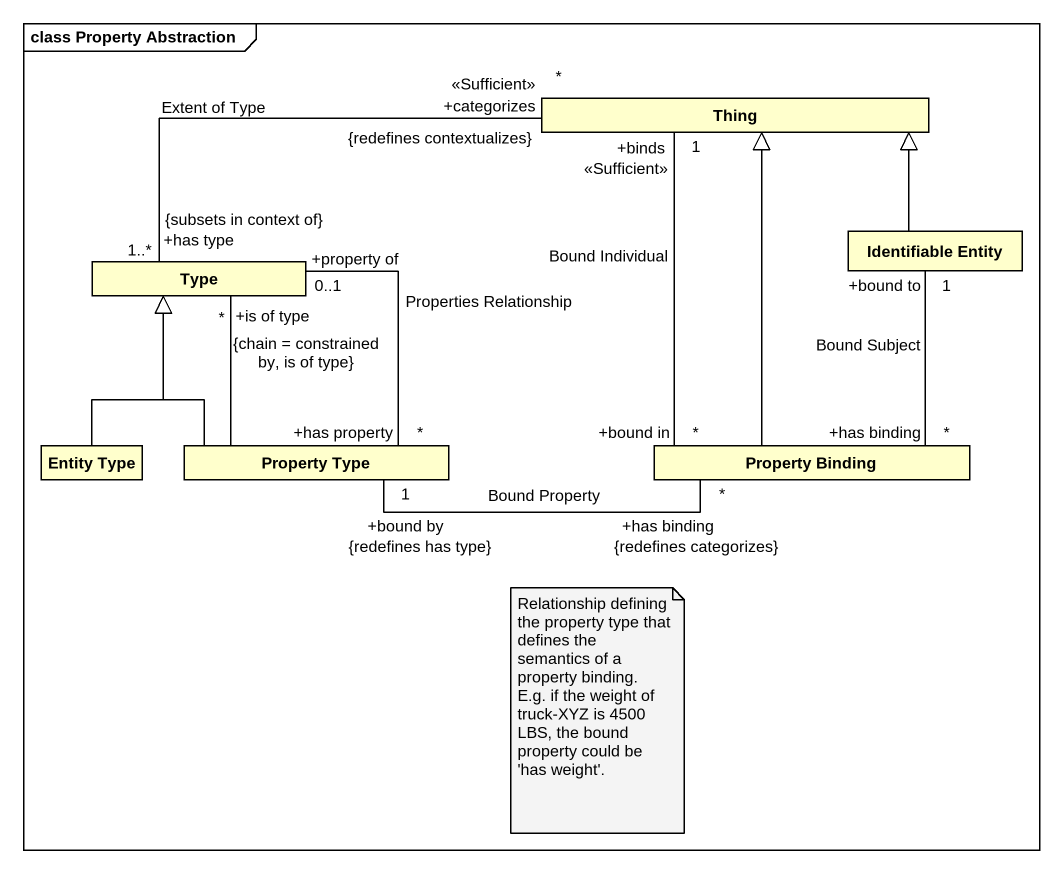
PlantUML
@startuml
mainframe class Property Abstraction
hide circle
hide empty members
class Thing
class "Identifiable Entity" as Identifiable_Entity
class Type
class "Entity Type" as Entity_Type
class "Property Type" as Property_Type
class "Property Binding" as Property_Binding
Identifiable_Entity -up-|> Thing
Identifiable_Entity "+bound to\n1" -- "+has binding\n*" Property_Binding : Bound Subject
Type "+has type\n1..*\n{subsets in context of}" -right- "+categorizes\n<<Sufficient>>\n*\n{redefines contextualizes}" Thing : Extent of Type
Type "+property of\n0..1" -- "+has property\n*" Property_Type : Properties Relationship
Entity_Type -up-|> Type
Property_Type -up- "+is of type\n*\n{chain = constrained by, is of type}" Type
Property_Type -up-|> Type
Property_Type "+bound by\n1\n{redefines has type}" -right- "+has binding\n*\n{redefines categorizes}" Property_Binding : Bound Property
Property_Binding -up-|> Thing
Property_Binding "+bound in\n*" -up- "+binds\n<<Sufficient>>\n1" Thing : Bound Individual
note as N1
  Relationship defining the property type that defines the semantics of a property binding. E.g. if the weight of truck-XYZ is 4500 LBS, the bound property could be 'has weight'.
end note
@enduml
